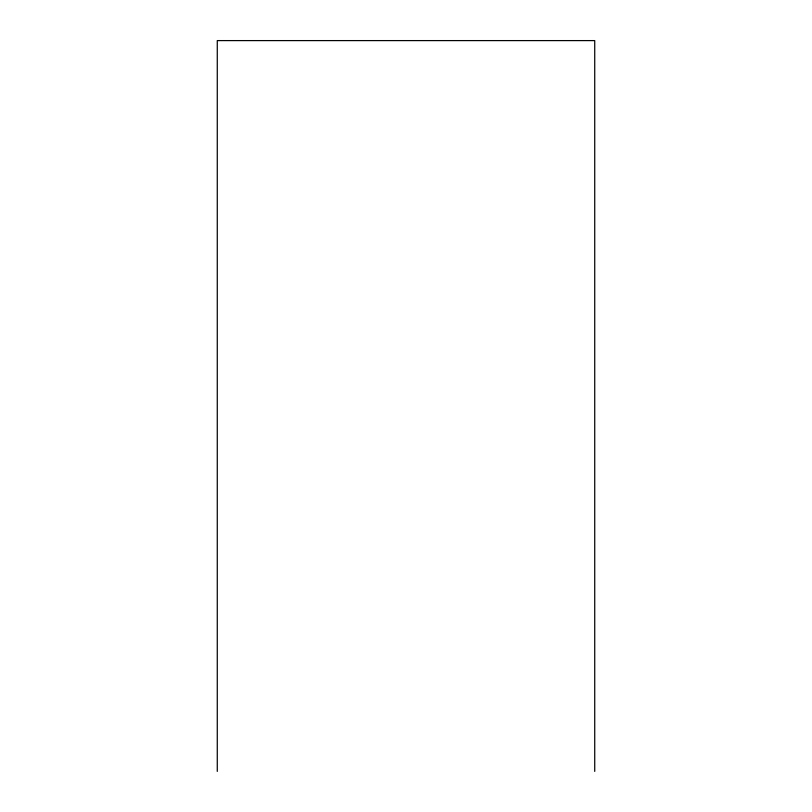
<?xml version="1.0" encoding="UTF-8"?>
<svg xmlns="http://www.w3.org/2000/svg" width="812" height="812" viewBox="0 0 812 812"><rect width="100%" height="100%" fill="white"/><g stroke="black" fill="none" stroke-linecap="round" stroke-linejoin="round"><path stroke-width="1.22" d="M594.729 771.4L594.729 40.6L217.271 40.6L217.271 771.4"/></g></svg>
